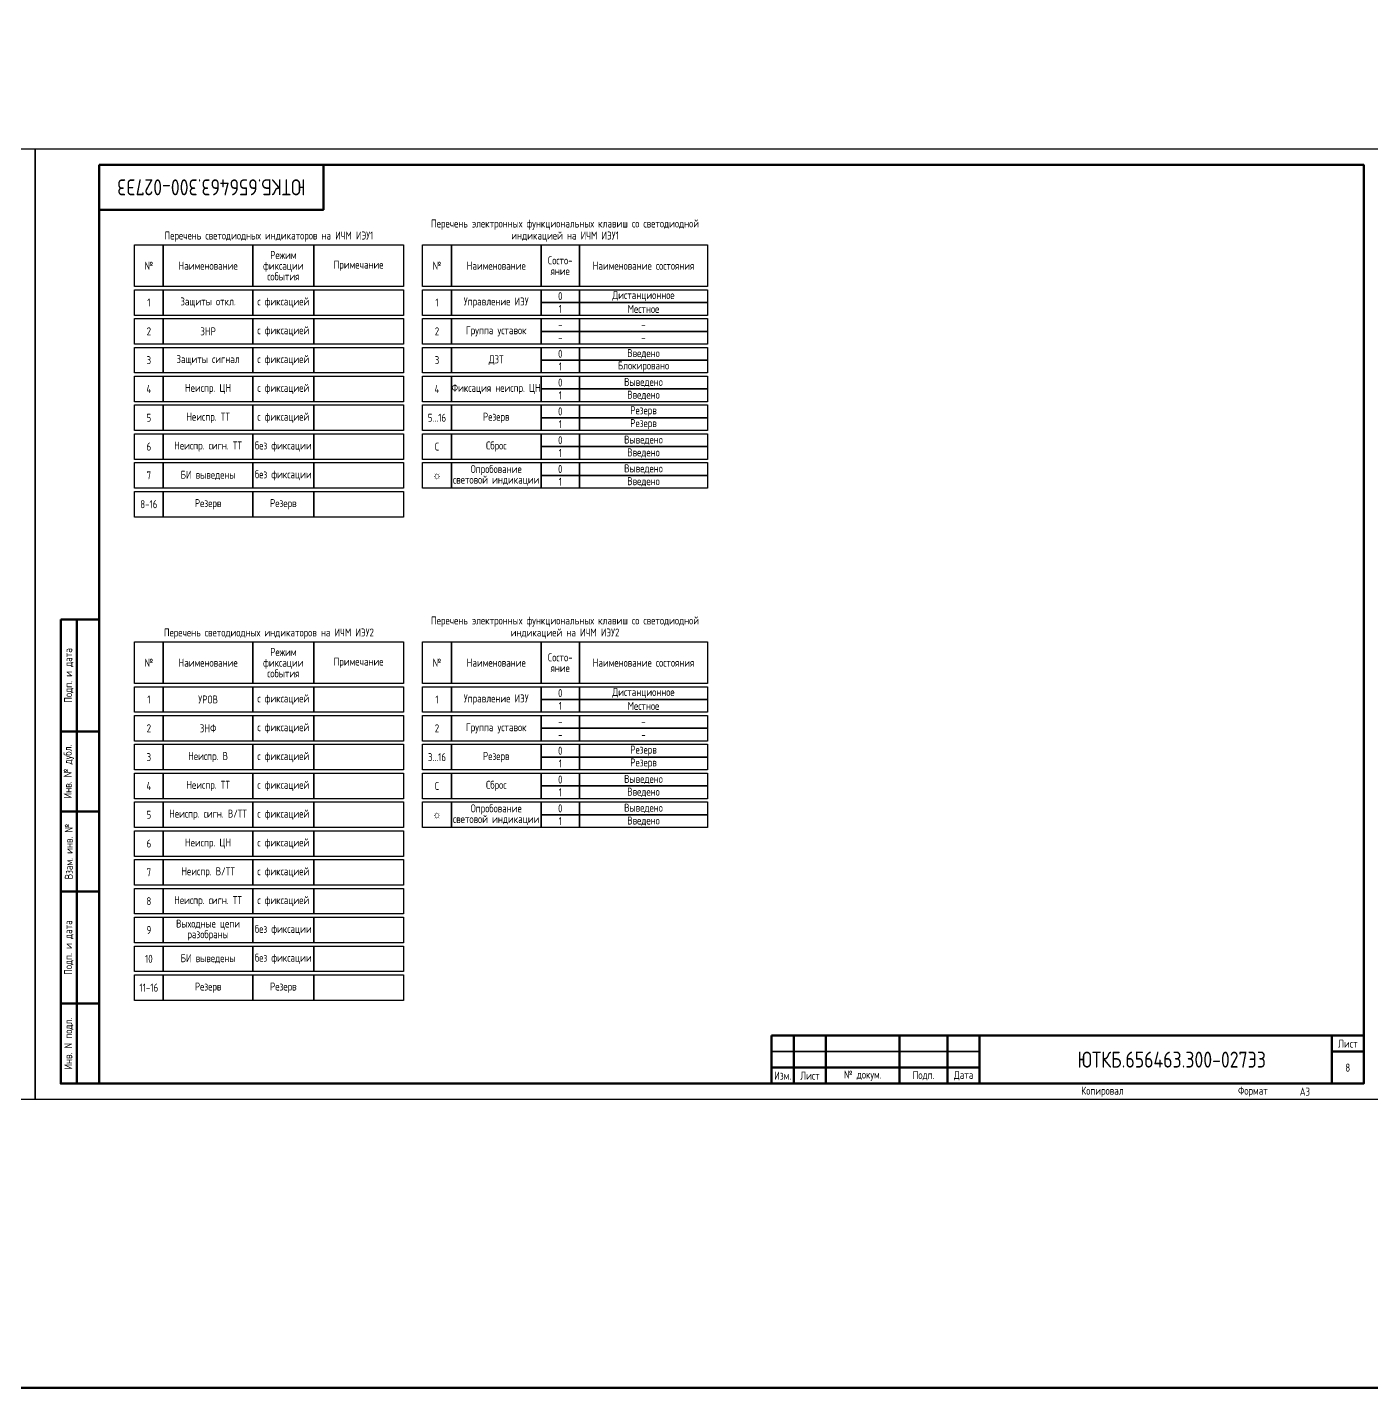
# Model space of a CAD drawing. Header units: millimetres. Extents: x -1117 to 5358, y -90 to 1610.
# Drawn here: x 2937.5 to 3357.5, y -90 to 335 of the extents above; entities that cross this region are included whole.
import ezdxf

# ---------------------------------------------------------------- set-up
doc = ezdxf.new("R2010")
doc.units = ezdxf.units.MM
doc.styles.add('Gost type A_2.5', font='GOST_A.TTF', dxfattribs={"height": 2.5})
doc.styles.add('Gost_type_A', font='GOST_A.TTF')

# ---------------------------------------------------------------- blocks, each defined once
blk = doc.blocks.new('Формат_А3')
blk.add_lwpolyline([(-420, 297), (0, 297), (0, 0), (-420, 0)], close=True)
at = {"lineweight": 50}
blk.add_lwpolyline([(-400, 292), (-5, 292), (-5, 5), (-400, 5)], close=True, dxfattribs=at)
blk = doc.blocks.new('Штамп угловой верхний')
at = {"lineweight": 50}
blk.add_lwpolyline([(0, 0), (70, 0), (70, -14), (0, -14)], close=True, dxfattribs=at)
blk = doc.blocks.new('Штамп левый нижний')
at = {"lineweight": 50}
for points in [[(-12, 145), (-7, 145), (-7, 110), (-12, 110)], [(-7, 145), (0, 145), (0, 110), (-7, 110)], [(-12, 110), (-7, 110), (-7, 85), (-12, 85)], [(-7, 110), (0, 110), (0, 85), (-7, 85)], [(-12, 85), (-7, 85), (-7, 60), (-12, 60)], [(-7, 85), (0, 85), (0, 60), (-7, 60)], [(-12, 60), (-7, 60), (-7, 25), (-12, 25)], [(-7, 60), (0, 60), (0, 25), (-7, 25)], [(-12, 25), (-7, 25), (-7, 0), (-12, 0)], [(-7, 25), (0, 25), (0, 0), (-7, 0)]]:
    blk.add_lwpolyline(points, close=True, dxfattribs=at)
at = {"char_height": 2.5, "attachment_point": 5, "rotation": 90, "style": 'Gost_type_A'}
for s, insert, width in [('Подп. и дата', (-9.5, 127.5), 35), ('Инв. № дубл.', (-9.5, 97.5), 25), ('Взам. инв. №', (-9.5, 72.5), 25), ('Подп. и дата', (-9.5, 42.5), 35), ('Инв. N подл.', (-9.5, 12.5), 25)]:
    blk.add_mtext(s, dxfattribs=dict(at, insert=insert, width=width))
blk = doc.blocks.new('Штамп малый нижний')
at = {"lineweight": 50}
for points in [[(-185, 15), (-178, 15), (-178, 5), (-185, 5)], [(-178, 15), (-168, 15), (-168, 5), (-178, 5)], [(-168, 15), (-145, 15), (-145, 5), (-168, 5)], [(-145, 15), (-130, 15), (-130, 5), (-145, 5)], [(-130, 15), (-120, 15), (-120, 5), (-130, 5)], [(-120, 15), (-10, 15), (-10, 0), (-120, 0)], [(-10, 15), (0, 15), (0, 10), (-10, 10)], [(-10, 10), (0, 10), (0, 0), (-10, 0)], [(-185, 5), (-178, 5), (-178, 0), (-185, 0)], [(-178, 5), (-168, 5), (-168, 0), (-178, 0)], [(-168, 5), (-145, 5), (-145, 0), (-168, 0)], [(-145, 5), (-130, 5), (-130, 0), (-145, 0)], [(-130, 5), (-120, 5), (-120, 0), (-130, 0)]]:
    blk.add_lwpolyline(points, close=True, dxfattribs=at)
for points in [[(-185, 15), (-178, 15), (-178, 10), (-185, 10)], [(-178, 15), (-168, 15), (-168, 10), (-178, 10)], [(-168, 15), (-145, 15), (-145, 10), (-168, 10)], [(-145, 15), (-130, 15), (-130, 10), (-145, 10)], [(-130, 15), (-120, 15), (-120, 10), (-130, 10)], [(-185, 10), (-178, 10), (-178, 5), (-185, 5)], [(-178, 10), (-168, 10), (-168, 5), (-178, 5)], [(-168, 10), (-145, 10), (-145, 5), (-168, 5)], [(-145, 10), (-130, 10), (-130, 5), (-145, 5)], [(-130, 10), (-120, 10), (-120, 5), (-130, 5)]]:
    blk.add_lwpolyline(points, close=True)
at = {"char_height": 2.5, "style": 'Gost_type_A'}
for s, insert, width, attachment_point in [('Лист', (-5, 12.5), 10, 5), ('Изм.', (-181.5, 2.5), 7, 5), ('Лист', (-173, 2.5), 10, 5), ('№ докум.', (-156.5, 2.5), 23, 5), ('Подп.', (-137.5, 2.5), 15, 5), ('Дата', (-125, 2.5), 10, 5), ('Копировал', (-75, -2.53), 13.1202, 6), ('Формат', (-30, -2.53), 13.1202, 6)]:
    blk.add_mtext(s, dxfattribs=dict(at, insert=insert, width=width, attachment_point=attachment_point))

msp = doc.modelspace()

# ---------------------------------------------------------------- linework, layer by layer
at = {"color": 6, "lineweight": 53}
msp.add_lwpolyline([(-1117.42, 1610), (5358, 1610), (5358, -90), (-1117.42, -90)], close=True, dxfattribs=at)
for points in [[(2971, 267), (2980, 267), (2980, 254), (2971, 254)], [(2980, 267), (3008, 267), (3008, 254), (2980, 254)], [(3008, 267), (3027, 267), (3027, 254), (3008, 254)], [(3027, 267), (3055, 267), (3055, 254), (3027, 254)], [(3061, 267), (3070, 267), (3070, 254), (3061, 254)], [(3070, 267), (3098, 267), (3098, 254), (3070, 254)], [(3098, 267), (3110, 267), (3110, 254), (3098, 254)], [(3110, 267), (3150, 267), (3150, 254), (3110, 254)], [(2971, 253), (2980, 253), (2980, 245), (2971, 245)], [(2980, 253), (3008, 253), (3008, 245), (2980, 245)], [(3008, 253), (3027, 253), (3027, 245), (3008, 245)], [(3027, 253), (3055, 253), (3055, 245), (3027, 245)], [(3061, 253), (3070, 253), (3070, 245), (3061, 245)], [(3070, 253), (3098, 253), (3098, 245), (3070, 245)], [(3098, 253), (3110, 253), (3110, 249), (3098, 249)], [(3110, 253), (3150, 253), (3150, 249), (3110, 249)], [(3098, 249), (3110, 249), (3110, 245), (3098, 245)], [(3110, 249), (3150, 249), (3150, 245), (3110, 245)], [(2971, 244), (2980, 244), (2980, 236), (2971, 236)], [(2980, 244), (3008, 244), (3008, 236), (2980, 236)], [(3008, 244), (3027, 244), (3027, 236), (3008, 236)], [(3027, 244), (3055, 244), (3055, 236), (3027, 236)], [(3061, 244), (3070, 244), (3070, 236), (3061, 236)], [(3070, 244), (3098, 244), (3098, 236), (3070, 236)], [(3098, 244), (3110, 244), (3110, 240), (3098, 240)], [(3110, 244), (3150, 244), (3150, 240), (3110, 240)], [(3098, 240), (3110, 240), (3110, 236), (3098, 236)], [(3110, 240), (3150, 240), (3150, 236), (3110, 236)], [(2971, 235), (2980, 235), (2980, 227), (2971, 227)], [(2980, 235), (3008, 235), (3008, 227), (2980, 227)], [(3008, 235), (3027, 235), (3027, 227), (3008, 227)], [(3027, 235), (3055, 235), (3055, 227), (3027, 227)], [(3061, 235), (3070, 235), (3070, 227), (3061, 227)], [(3061, 235), (3070, 235), (3070, 227), (3061, 227)], [(3070, 235), (3098, 235), (3098, 227), (3070, 227)], [(3098, 235), (3110, 235), (3110, 231), (3098, 231)], [(3110, 235), (3150, 235), (3150, 231), (3110, 231)], [(3098, 231), (3110, 231), (3110, 227), (3098, 227)], [(3110, 231), (3150, 231), (3150, 227), (3110, 227)], [(2971, 226), (2980, 226), (2980, 218), (2971, 218)], [(2980, 226), (3008, 226), (3008, 218), (2980, 218)], [(3008, 226), (3027, 226), (3027, 218), (3008, 218)], [(3027, 226), (3055, 226), (3055, 218), (3027, 218)], [(3061, 226), (3070, 226), (3070, 218), (3061, 218)], [(3070, 226), (3098, 226), (3098, 218), (3070, 218)], [(3098, 226), (3110, 226), (3110, 222), (3098, 222)], [(3110, 226), (3150, 226), (3150, 222), (3110, 222)], [(3098, 222), (3110, 222), (3110, 218), (3098, 218)], [(3110, 222), (3150, 222), (3150, 218), (3110, 218)], [(2971, 217), (2980, 217), (2980, 209), (2971, 209)], [(2980, 217), (3008, 217), (3008, 209), (2980, 209)], [(3008, 217), (3027, 217), (3027, 209), (3008, 209)], [(3027, 217), (3055, 217), (3055, 209), (3027, 209)], [(3061, 217), (3070, 217), (3070, 209), (3061, 209)], [(3070, 217), (3098, 217), (3098, 209), (3070, 209)], [(3098, 217), (3110, 217), (3110, 213), (3098, 213)], [(3110, 217), (3150, 217), (3150, 213), (3110, 213)], [(3098, 213), (3110, 213), (3110, 209), (3098, 209)], [(3110, 213), (3150, 213), (3150, 209), (3110, 209)], [(2971, 208), (2980, 208), (2980, 200), (2971, 200)], [(2980, 208), (3008, 208), (3008, 200), (2980, 200)], [(3008, 208), (3027, 208), (3027, 200), (3008, 200)], [(3027, 208), (3055, 208), (3055, 200), (3027, 200)], [(3061, 208), (3070, 208), (3070, 200), (3061, 200)], [(3070, 208), (3098, 208), (3098, 200), (3070, 200)], [(3098, 208), (3110, 208), (3110, 204), (3098, 204)], [(3098, 204), (3110, 204), (3110, 200), (3098, 200)], [(3110, 208), (3150, 208), (3150, 204), (3110, 204)], [(3110, 204), (3150, 204), (3150, 200), (3110, 200)], [(2971, 199), (2980, 199), (2980, 191), (2971, 191)], [(2980, 199), (3008, 199), (3008, 191), (2980, 191)], [(3008, 199), (3027, 199), (3027, 191), (3008, 191)], [(3027, 199), (3055, 199), (3055, 191), (3027, 191)], [(3061, 199), (3070, 199), (3070, 191), (3061, 191)], [(3070, 199), (3098, 199), (3098, 191), (3070, 191)], [(3098, 199), (3110, 199), (3110, 195), (3098, 195)], [(3110, 199), (3150, 199), (3150, 195), (3110, 195)], [(3098, 195), (3110, 195), (3110, 191), (3098, 191)], [(3110, 195), (3150, 195), (3150, 191), (3110, 191)], [(2971, 190), (2980, 190), (2980, 182), (2971, 182)], [(2980, 190), (3008, 190), (3008, 182), (2980, 182)], [(3008, 190), (3027, 190), (3027, 182), (3008, 182)], [(3027, 190), (3055, 190), (3055, 182), (3027, 182)], [(2971, 143), (2980, 143), (2980, 130), (2971, 130)], [(2980, 143), (3008, 143), (3008, 130), (2980, 130)], [(3008, 143), (3027, 143), (3027, 130), (3008, 130)], [(3027, 143), (3055, 143), (3055, 130), (3027, 130)], [(3061, 143), (3070, 143), (3070, 130), (3061, 130)], [(3070, 143), (3098, 143), (3098, 130), (3070, 130)], [(3098, 143), (3110, 143), (3110, 130), (3098, 130)], [(3110, 143), (3150, 143), (3150, 130), (3110, 130)], [(2971, 129), (2980, 129), (2980, 121), (2971, 121)], [(2980, 129), (3008, 129), (3008, 121), (2980, 121)], [(3008, 129), (3027, 129), (3027, 121), (3008, 121)], [(3027, 129), (3055, 129), (3055, 121), (3027, 121)], [(3061, 129), (3070, 129), (3070, 121), (3061, 121)], [(3070, 129), (3098, 129), (3098, 121), (3070, 121)], [(3098, 129), (3110, 129), (3110, 125), (3098, 125)], [(3110, 129), (3150, 129), (3150, 125), (3110, 125)], [(3098, 125), (3110, 125), (3110, 121), (3098, 121)], [(3110, 125), (3150, 125), (3150, 121), (3110, 121)], [(2971, 120), (2980, 120), (2980, 112), (2971, 112)], [(2980, 120), (3008, 120), (3008, 112), (2980, 112)], [(3008, 120), (3027, 120), (3027, 112), (3008, 112)], [(3027, 120), (3055, 120), (3055, 112), (3027, 112)], [(3061, 120), (3070, 120), (3070, 112), (3061, 112)], [(3070, 120), (3098, 120), (3098, 112), (3070, 112)], [(3098, 120), (3110, 120), (3110, 116), (3098, 116)], [(3110, 120), (3150, 120), (3150, 116), (3110, 116)], [(3098, 116), (3110, 116), (3110, 112), (3098, 112)], [(3110, 116), (3150, 116), (3150, 112), (3110, 112)], [(2971, 111), (2980, 111), (2980, 103), (2971, 103)], [(2980, 111), (3008, 111), (3008, 103), (2980, 103)], [(3008, 111), (3027, 111), (3027, 103), (3008, 103)], [(3027, 111), (3055, 111), (3055, 103), (3027, 103)], [(3061, 111), (3070, 111), (3070, 103), (3061, 103)], [(3070, 111), (3098, 111), (3098, 103), (3070, 103)], [(3098, 111), (3110, 111), (3110, 107), (3098, 107)], [(3110, 111), (3150, 111), (3150, 107), (3110, 107)], [(3098, 107), (3110, 107), (3110, 103), (3098, 103)], [(3110, 107), (3150, 107), (3150, 103), (3110, 103)], [(2971, 102), (2980, 102), (2980, 94), (2971, 94)], [(2980, 102), (3008, 102), (3008, 94), (2980, 94)], [(3008, 102), (3027, 102), (3027, 94), (3008, 94)], [(3027, 102), (3055, 102), (3055, 94), (3027, 94)], [(3061, 102), (3070, 102), (3070, 94), (3061, 94)], [(3070, 102), (3098, 102), (3098, 94), (3070, 94)], [(3098, 102), (3110, 102), (3110, 98), (3098, 98)], [(3110, 102), (3150, 102), (3150, 98), (3110, 98)], [(3098, 98), (3110, 98), (3110, 94), (3098, 94)], [(3110, 98), (3150, 98), (3150, 94), (3110, 94)], [(2971, 93), (2980, 93), (2980, 85), (2971, 85)], [(2980, 93), (3008, 93), (3008, 85), (2980, 85)], [(3008, 93), (3027, 93), (3027, 85), (3008, 85)], [(3027, 93), (3055, 93), (3055, 85), (3027, 85)], [(3061, 93), (3070, 93), (3070, 85), (3061, 85)], [(3070, 93), (3098, 93), (3098, 85), (3070, 85)], [(3098, 93), (3110, 93), (3110, 89), (3098, 89)], [(3110, 93), (3150, 93), (3150, 89), (3110, 89)], [(3098, 89), (3110, 89), (3110, 85), (3098, 85)], [(3110, 89), (3150, 89), (3150, 85), (3110, 85)], [(2971, 84), (2980, 84), (2980, 76), (2971, 76)], [(2980, 84), (3008, 84), (3008, 76), (2980, 76)], [(3008, 84), (3027, 84), (3027, 76), (3008, 76)], [(3027, 84), (3055, 84), (3055, 76), (3027, 76)], [(2971, 75), (2980, 75), (2980, 67), (2971, 67)], [(2980, 75), (3008, 75), (3008, 67), (2980, 67)], [(3008, 75), (3027, 75), (3027, 67), (3008, 67)], [(3027, 75), (3055, 75), (3055, 67), (3027, 67)], [(2971, 66), (2980, 66), (2980, 58), (2971, 58)], [(2980, 66), (3008, 66), (3008, 58), (2980, 58)], [(3008, 66), (3027, 66), (3027, 58), (3008, 58)], [(3027, 66), (3055, 66), (3055, 58), (3027, 58)], [(2971, 57), (2980, 57), (2980, 49), (2971, 49)], [(2980, 57), (3008, 57), (3008, 49), (2980, 49)], [(3008, 57), (3027, 57), (3027, 49), (3008, 49)], [(3027, 57), (3055, 57), (3055, 49), (3027, 49)], [(2971, 48), (2980, 48), (2980, 40), (2971, 40)], [(2980, 48), (3008, 48), (3008, 40), (2980, 40)], [(3008, 48), (3027, 48), (3027, 40), (3008, 40)], [(3027, 48), (3055, 48), (3055, 40), (3027, 40)], [(2971, 39), (2980, 39), (2980, 31), (2971, 31)], [(2980, 39), (3008, 39), (3008, 31), (2980, 31)], [(3008, 39), (3027, 39), (3027, 31), (3008, 31)], [(3027, 39), (3055, 39), (3055, 31), (3027, 31)]]:
    msp.add_lwpolyline(points, close=True)

# ---------------------------------------------------------------- block references
at = {"color": 1}
for name, p in [('Формат_А3', (2940, 0)), ('Формат_А3', (3360, 0)), ('Штамп левый нижний', (2960, 5)), ('Штамп малый нижний', (3355, 5))]:
    msp.add_blockref(name, p, dxfattribs=at)
msp.add_blockref('Штамп угловой верхний', (2960, 292))

# ---------------------------------------------------------------- texts
at = {"insert": (2995, 285), "char_height": 5, "width": 70, "attachment_point": 5, "rotation": 180, "style": 'Gost_type_A'}
msp.add_mtext('ЮТКБ.656463.300-027Э3', dxfattribs=at)
at = {"char_height": 2.5}
for s, insert, width, attachment_point, line_spacing_factor, style in [('Перечень электронных функциональных клавиш со светодиодной индикацией на ИЧМ ИЭУ1', (3105.5, 268), 89, 8, 0.9, 'Gost_type_A'), ('Перечень светодиодных индикаторов на ИЧМ ИЭУ1', (3013, 268), 84, 8, 0.9, 'Gost_type_A'), ('Режим\\Pфиксации события', (3017.5, 260.5), 19, 5, 0.8, 'Gost_type_A'), ('№ ', (2975.5, 260.5), 9, 5, 0.8, 'Gost_type_A'), ('Наименование ', (2994, 260.5), 28, 5, 0.8, 'Gost_type_A'), ('Примечание', (3041, 260.5), 28, 5, 0.8, 'Gost_type_A'), ('№ ', (3065.5, 260.5), 9, 5, 0.8, 'Gost_type_A'), ('Наименование ', (3084, 260.5), 28, 5, 0.8, 'Gost_type_A'), ('Состо- яние', (3104, 260.5), 12, 5, 0.8, 'Gost_type_A'), ('Наименование состояния ', (3130, 260.5), 40, 5, 0.8, 'Gost_type_A'), ('0', (3104, 251), 12, 5, 0.8, 'Gost_type_A'), ('Дистанционное', (3130, 251), 40, 5, 0.8, 'Gost_type_A'), ('1', (2975.5, 249), 9, 5, 0.8, 'Gost_type_A'), ('Защиты откл. ', (2994, 249), 28, 5, 0.8, 'Gost_type_A'), ('с фиксацией', (3017.5, 249), 19, 5, 0.8, 'Gost_type_A'), ('1', (3065.5, 249), 9, 5, 0.8, 'Gost_type_A'), ('Управление ИЭУ', (3084, 249), 28, 5, 0.8, 'Gost_type_A'), ('1', (3104, 247), 12, 5, 0.8, 'Gost_type_A'), ('Местное', (3130, 247), 40, 5, 0.8, 'Gost_type_A'), ('2', (2975.5, 240), 9, 5, 0.8, 'Gost_type_A'), ('ЗНР', (2994, 240), 28, 5, 0.8, 'Gost_type_A'), ('с фиксацией', (3017.5, 240), 19, 5, 0.8, 'Gost_type_A'), ('2', (3065.5, 240), 9, 5, 0.8, 'Gost_type_A'), ('Группа уставок', (3084, 240), 28, 5, 0.8, 'Gost_type_A'), ('-', (3104, 242), 12, 5, 0.8, 'Gost_type_A'), ('-', (3130, 242), 40, 5, 0.8, 'Gost_type_A'), ('0', (3104, 233), 12, 5, 0.8, 'Gost_type_A'), ('-', (3104, 238), 12, 5, 0.8, 'Gost_type_A'), ('Введено', (3130, 233), 40, 5, 0.8, 'Gost_type_A'), ('-', (3130, 238), 40, 5, 0.8, 'Gost_type_A'), ('3', (2975.5, 231), 9, 5, 0.8, 'Gost_type_A'), ('Защиты сигнал ', (2994, 231), 28, 5, 0.8, 'Gost_type_A'), ('с фиксацией', (3017.5, 231), 19, 5, 0.8, 'Gost_type_A'), ('3', (3065.5, 231), 9, 5, 0.8, 'Gost_type_A'), ('ДЗТ', (3084, 231), 28, 5, 0.8, 'Gost type A_2.5'), ('1', (3104, 229), 12, 5, 0.8, 'Gost_type_A'), ('Блокировано', (3130, 229), 40, 5, 0.8, 'Gost_type_A'), ('0', (3104, 224), 12, 5, 0.8, 'Gost_type_A'), ('Выведено', (3130, 224), 40, 5, 0.8, 'Gost_type_A'), ('4', (2975.5, 222), 9, 5, 0.8, 'Gost_type_A'), ('Неиспр. ЦН ', (2994, 222), 28, 5, 0.8, 'Gost_type_A'), ('с фиксацией', (3017.5, 222), 19, 5, 0.8, 'Gost_type_A'), ('4', (3065.5, 222), 9, 5, 0.8, 'Gost_type_A'), ('Фиксация неиспр. ЦН ', (3084, 222), 28, 5, 0.8, 'Gost type A_2.5'), ('1', (3104, 220), 12, 5, 0.8, 'Gost_type_A'), ('Введено', (3130, 220), 40, 5, 0.8, 'Gost_type_A'), ('5', (2975.5, 213), 9, 5, 0.8, 'Gost_type_A'), ('Неиспр. ТТ ', (2994, 213), 28, 5, 0.8, 'Gost_type_A'), ('с фиксацией', (3017.5, 213), 19, 5, 0.8, 'Gost_type_A'), ('5...16', (3065.5, 213), 9, 5, 0.8, 'Gost_type_A'), ('Резерв', (3084, 213), 28, 5, 0.8, 'Gost_type_A'), ('0', (3104, 215), 12, 5, 0.8, 'Gost_type_A'), ('Резерв', (3130, 215), 40, 5, 0.8, 'Gost_type_A'), ('Резерв', (3130, 211), 40, 5, 0.8, 'Gost_type_A'), ('1', (3104, 211), 12, 5, 0.8, 'Gost_type_A'), ('6', (2975.5, 204), 9, 5, 0.8, 'Gost_type_A'), ('Неиспр. сигн. ТТ ', (2994, 204), 28, 5, 0.8, 'Gost_type_A'), ('без фиксации', (3017.5, 204), 19, 5, 0.8, 'Gost_type_A'), ('C', (3065.5, 204), 9, 5, 0.8, 'Gost_type_A'), ('Сброс', (3084, 204), 28, 5, 0.8, 'Gost_type_A'), ('0', (3104, 206), 12, 5, 0.8, 'Gost_type_A'), ('Выведено', (3130, 206), 40, 5, 0.8, 'Gost_type_A'), ('1', (3104, 202), 12, 5, 0.8, 'Gost_type_A'), ('Введено', (3130, 202), 40, 5, 0.8, 'Gost_type_A'), ('7', (2975.5, 195), 9, 5, 0.8, 'Gost_type_A'), ('БИ выведены ', (2994, 195), 28, 5, 0.8, 'Gost_type_A'), ('без фиксации', (3017.5, 195), 19, 5, 0.8, 'Gost_type_A'), ('☼', (3065.5, 195), 9, 5, 0.8, 'Gost_type_A'), ('Опробование световой индикации', (3084, 195), 28, 5, 0.8, 'Gost_type_A'), ('0', (3104, 197), 12, 5, 0.8, 'Gost_type_A'), ('Выведено', (3130, 197), 40, 5, 0.8, 'Gost_type_A'), ('1', (3104, 193), 12, 5, 0.8, 'Gost_type_A'), ('Введено', (3130, 193), 40, 5, 0.8, 'Gost_type_A'), ('8-16', (2975.5, 186), 9, 5, 0.8, 'Gost_type_A'), ('Резерв', (2994, 186), 28, 5, 0.8, 'Gost_type_A'), ('Резерв', (3017.5, 186), 19, 5, 0.8, 'Gost_type_A'), ('Перечень электронных функциональных клавиш со светодиодной индикацией на ИЧМ ИЭУ2', (3105.5, 144), 89, 8, 0.9, 'Gost_type_A'), ('Перечень светодиодных индикаторов на ИЧМ ИЭУ2', (3013, 144), 84, 8, 0.9, 'Gost_type_A'), ('Режим\\Pфиксации события', (3017.5, 136.5), 19, 5, 0.8, 'Gost_type_A'), ('№ ', (2975.5, 136.5), 9, 5, 0.8, 'Gost_type_A'), ('Наименование ', (2994, 136.5), 28, 5, 0.8, 'Gost_type_A'), ('Примечание', (3041, 136.5), 28, 5, 0.8, 'Gost_type_A'), ('№ ', (3065.5, 136.5), 9, 5, 0.8, 'Gost_type_A'), ('Наименование ', (3084, 136.5), 28, 5, 0.8, 'Gost_type_A'), ('Состо- яние', (3104, 136.5), 12, 5, 0.8, 'Gost_type_A'), ('Наименование состояния ', (3130, 136.5), 40, 5, 0.8, 'Gost_type_A'), ('0', (3104, 127), 12, 5, 0.8, 'Gost_type_A'), ('Дистанционное', (3130, 127), 40, 5, 0.8, 'Gost_type_A'), ('1', (2975.5, 125), 9, 5, 0.8, 'Gost_type_A'), ('УРОВ', (2994, 125), 28, 5, 0.8, 'Gost_type_A'), ('с фиксацией', (3017.5, 125), 19, 5, 0.8, 'Gost_type_A'), ('1', (3065.5, 125), 9, 5, 0.8, 'Gost_type_A'), ('Управление ИЭУ', (3084, 125), 28, 5, 0.8, 'Gost_type_A'), ('1', (3104, 123), 12, 5, 0.8, 'Gost_type_A'), ('Местное', (3130, 123), 40, 5, 0.8, 'Gost_type_A'), ('2', (2975.5, 116), 9, 5, 0.8, 'Gost_type_A'), ('ЗНФ', (2994, 116), 28, 5, 0.8, 'Gost_type_A'), ('с фиксацией', (3017.5, 116), 19, 5, 0.8, 'Gost_type_A'), ('2', (3065.5, 116), 9, 5, 0.8, 'Gost_type_A'), ('Группа уставок', (3084, 116), 28, 5, 0.8, 'Gost_type_A'), ('-', (3104, 118), 12, 5, 0.8, 'Gost_type_A'), ('-', (3130, 118), 40, 5, 0.8, 'Gost_type_A'), ('-', (3104, 114), 12, 5, 0.8, 'Gost_type_A'), ('Резерв', (3130, 109), 40, 5, 0.8, 'Gost_type_A'), ('-', (3130, 114), 40, 5, 0.8, 'Gost_type_A'), ('3', (2975.5, 107), 9, 5, 0.8, 'Gost_type_A'), ('Неиспр. В ', (2994, 107), 28, 5, 0.8, 'Gost_type_A'), ('с фиксацией', (3017.5, 107), 19, 5, 0.8, 'Gost_type_A'), ('3...16', (3065.5, 107), 9, 5, 0.8, 'Gost_type_A'), ('Резерв', (3084, 107), 28, 5, 0.8, 'Gost_type_A'), ('0', (3104, 109), 12, 5, 0.8, 'Gost_type_A'), ('1', (3104, 105), 12, 5, 0.8, 'Gost_type_A'), ('Резерв', (3130, 105), 40, 5, 0.8, 'Gost_type_A'), ('4', (2975.5, 98), 9, 5, 0.8, 'Gost_type_A'), ('Неиспр. ТТ ', (2994, 98), 28, 5, 0.8, 'Gost_type_A'), ('с фиксацией', (3017.5, 98), 19, 5, 0.8, 'Gost_type_A'), ('C', (3065.5, 98), 9, 5, 0.8, 'Gost_type_A'), ('Сброс', (3084, 98), 28, 5, 0.8, 'Gost_type_A'), ('0', (3104, 100), 12, 5, 0.8, 'Gost_type_A'), ('Выведено', (3130, 100), 40, 5, 0.8, 'Gost_type_A'), ('1', (3104, 96), 12, 5, 0.8, 'Gost_type_A'), ('Введено', (3130, 96), 40, 5, 0.8, 'Gost_type_A'), ('5', (2975.5, 89), 9, 5, 0.8, 'Gost_type_A'), ('Неиспр. сигн. В/ТТ', (2994, 89), 28, 5, 0.8, 'Gost_type_A'), ('с фиксацией', (3017.5, 89), 19, 5, 0.8, 'Gost_type_A'), ('☼', (3065.5, 89), 9, 5, 0.8, 'Gost_type_A'), ('Опробование световой индикации', (3084, 89), 28, 5, 0.8, 'Gost_type_A'), ('0', (3104, 91), 12, 5, 0.8, 'Gost_type_A'), ('Выведено', (3130, 91), 40, 5, 0.8, 'Gost_type_A'), ('1', (3104, 87), 12, 5, 0.8, 'Gost_type_A'), ('Введено', (3130, 87), 40, 5, 0.8, 'Gost_type_A'), ('6', (2975.5, 80), 9, 5, 0.8, 'Gost_type_A'), ('Неиспр. ЦН ', (2994, 80), 28, 5, 0.8, 'Gost_type_A'), ('с фиксацией', (3017.5, 80), 19, 5, 0.8, 'Gost_type_A'), ('Неиспр. В/ТТ', (2994, 71), 28, 5, 0.8, 'Gost_type_A'), ('с фиксацией', (3017.5, 71), 19, 5, 0.8, 'Gost_type_A'), ('7', (2975.5, 71), 9, 5, 0.8, 'Gost_type_A'), ('8', (2975.5, 62), 9, 5, 0.8, 'Gost_type_A'), ('Неиспр. сигн. ТТ', (2994, 62), 28, 5, 0.8, 'Gost_type_A'), ('с фиксацией', (3017.5, 62), 19, 5, 0.8, 'Gost_type_A'), ('Выходные цепи разобраны ', (2994, 53), 28, 5, 0.8, 'Gost_type_A'), ('9', (2975.5, 53), 9, 5, 0.8, 'Gost_type_A'), ('без фиксации', (3017.5, 53), 19, 5, 0.8, 'Gost_type_A'), ('10', (2975.5, 44), 9, 5, 0.8, 'Gost_type_A'), ('БИ выведены ', (2994, 44), 28, 5, 0.8, 'Gost_type_A'), ('без фиксации', (3017.5, 44), 19, 5, 0.8, 'Gost_type_A'), ('11-16', (2975.5, 35), 9, 5, 0.8, 'Gost_type_A'), ('Резерв', (2994, 35), 28, 5, 0.8, 'Gost_type_A'), ('Резерв', (3017.5, 35), 19, 5, 0.8, 'Gost_type_A')]:
    msp.add_mtext(s, dxfattribs=dict(at, insert=insert, width=width, attachment_point=attachment_point, line_spacing_factor=line_spacing_factor, style=style))
at = {"style": 'Gost_type_A'}
for s, insert, char_height, width, attachment_point in [('ЮТКБ.656463.300-027Э3', (3295, 12.5), 5, 120, 5), ('8', (3350, 10), 2.5, 10, 5), ('A3', (3335, 2.5), 2.5, 20, 4)]:
    msp.add_mtext(s, dxfattribs=dict(at, insert=insert, char_height=char_height, width=width, attachment_point=attachment_point))

doc.saveas('drawing.dxf')
